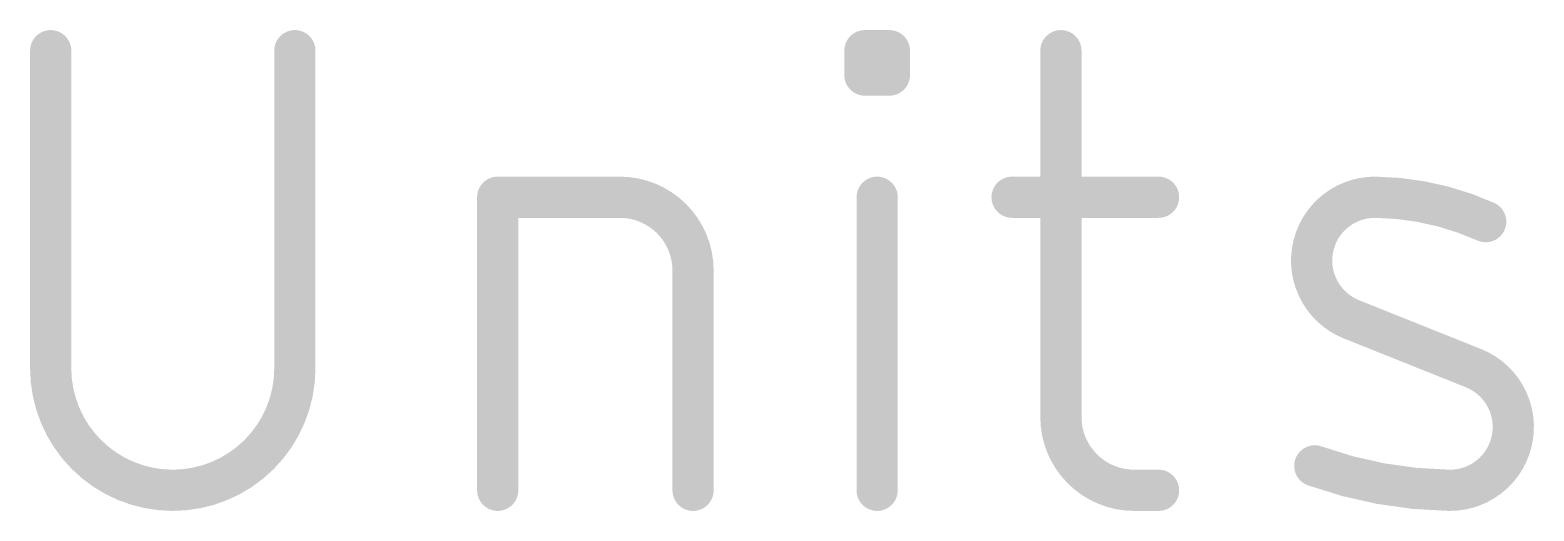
# Model space of a CAD drawing. Extents: x -30.5 to 56.1, y -10.7 to 33.1.
# Drawn here: x -13.53 to -7.97, y 25.83 to 27.61 of the extents above; entities that cross this region are included whole.
import ezdxf

# ---------------------------------------------------------------- set-up
doc = ezdxf.new("R2010")
doc.units = 0
doc.layers.add('47', color=253, linetype='CONTINUOUS')

msp = doc.modelspace()

# ---------------------------------------------------------------- linework, layer by layer
at = {"layer": '47', "const_width": 0.1524}
for points in [[(-13.4538, 27.5318), (-13.4538, 26.3578)], [(-12.5507, 26.3578), (-12.5507, 27.5318)], [(-10.4422, 27.4415), (-10.4422, 27.5318)], [(-10.4422, 27.5318), (-10.3519, 27.5318)], [(-10.3519, 27.5318), (-10.3519, 27.4415)], [(-9.7174, 27.5318), (-9.7174, 26.1771)], [(-10.3519, 27.4415), (-10.4422, 27.4415)], [(-11.8004, 25.9062), (-11.8004, 26.9899)], [(-11.8004, 26.9899), (-11.3488, 26.9899)], [(-10.397, 25.9062), (-10.397, 26.9899)], [(-9.898, 26.9899), (-9.3562, 26.9899)], [(-11.0779, 26.719), (-11.0779, 25.9062)], [(-8.1913, 26.3578), (-8.6429, 26.5384)], [(-9.4465, 25.9062), (-9.3562, 25.9062)]]:
    msp.add_lwpolyline(points, dxfattribs=at)
at = {"layer": '47'}
for points, const_width in [([(-13.4157, 27.5318, 1), (-13.4919, 27.5318)], 0.0762), ([(-12.5126, 27.5318, 1), (-12.5888, 27.5318)], 0.0762), ([(-10.4041, 27.5318, 1), (-10.4803, 27.5318)], 0.0762), ([(-10.4422, 27.5699, 1), (-10.4422, 27.4937)], 0.0762), ([(-10.3138, 27.5318, 1), (-10.39, 27.5318)], 0.0762), ([(-10.3519, 27.4937, 1), (-10.3519, 27.5699)], 0.0762), ([(-9.6793, 27.5318, 1), (-9.7555, 27.5318)], 0.0762), ([(-10.4422, 27.4796, 1), (-10.4422, 27.4034)], 0.0762), ([(-10.4803, 27.4415, 1), (-10.4041, 27.4415)], 0.0762), ([(-10.39, 27.4415, 1), (-10.3138, 27.4415)], 0.0762), ([(-10.3519, 27.4034, 1), (-10.3519, 27.4796)], 0.0762), ([(-11.7623, 26.9899, 1), (-11.8385, 26.9899)], 0.0762), ([(-11.8004, 27.028, 1), (-11.8004, 26.9518)], 0.0762), ([(-11.0779, 26.719, 0.4142), (-11.3488, 26.9899)], 0.1524), ([(-11.3488, 27.028, 1), (-11.3488, 26.9518)], 0.0762), ([(-11.3488, 26.9518, 1), (-11.3488, 27.028)], 0.0762), ([(-10.3589, 26.9899, 1), (-10.4351, 26.9899)], 0.0762), ([(-9.898, 27.028, 1), (-9.898, 26.9518)], 0.0762), ([(-9.3562, 26.9518, 1), (-9.3562, 27.028)], 0.0762), ([(-8.5526, 26.9899, 0.8318), (-8.6429, 26.5384)], 0.1524), ([(-8.1462, 26.8996, 0.1025), (-8.5526, 26.9899)], 0.1524), ([(-8.552, 27.028, 1), (-8.5531, 26.9518)], 0.0762), ([(-8.5531, 26.9518, 1), (-8.552, 27.028)], 0.0762), ([(-8.1618, 26.8649, 1), (-8.1305, 26.9344)], 0.0762), ([(-11.0398, 26.719, 1), (-11.116, 26.719)], 0.0762), ([(-11.116, 26.719, 1), (-11.0398, 26.719)], 0.0762), ([(-8.6287, 26.5737, 1), (-8.657, 26.503)], 0.0762), ([(-8.657, 26.503, 1), (-8.6287, 26.5738)], 0.0762), ([(-13.4538, 26.3578, 1), (-12.5507, 26.3578)], 0.1524), ([(-13.4157, 26.3578, 1), (-13.4919, 26.3578)], 0.0762), ([(-12.5126, 26.3578, 1), (-12.5888, 26.3578)], 0.0762), ([(-8.2816, 25.9062, 0.8318), (-8.1913, 26.3578)], 0.1524), ([(-8.1772, 26.3931, 1), (-8.2055, 26.3224)], 0.0762), ([(-8.2055, 26.3224, 1), (-8.1772, 26.3931)], 0.0762), ([(-13.4919, 26.3578, 1), (-13.4157, 26.3578)], 0.0762), ([(-12.5888, 26.3578, 1), (-12.5126, 26.3578)], 0.0762), ([(-9.7174, 26.1771, 0.4142), (-9.4465, 25.9062)], 0.1524), ([(-9.6793, 26.1771, 1), (-9.7555, 26.1771)], 0.0762), ([(-9.7555, 26.1771, 1), (-9.6793, 26.1771)], 0.0762), ([(-8.7654, 26.0324, 1), (-8.7912, 25.9607)], 0.0762), ([(-8.7783, 25.9965, 0.083), (-8.2816, 25.9062)], 0.1524), ([(-9.4465, 25.9443, 1), (-9.4465, 25.8681)], 0.0762), ([(-9.4465, 25.8681, 1), (-9.4465, 25.9443)], 0.0762), ([(-9.3562, 25.8681, 1), (-9.3562, 25.9443)], 0.0762), ([(-8.2811, 25.9443, 1), (-8.2822, 25.8681)], 0.0762), ([(-8.2822, 25.8681, 1), (-8.2811, 25.9443)], 0.0762), ([(-11.8385, 25.9062, 1), (-11.7623, 25.9062)], 0.0762), ([(-11.116, 25.9062, 1), (-11.0398, 25.9062)], 0.0762), ([(-10.4351, 25.9062, 1), (-10.3589, 25.9062)], 0.0762)]:
    msp.add_lwpolyline(points, format="xyb", dxfattribs=dict(at, const_width=const_width))

doc.saveas('drawing.dxf')
